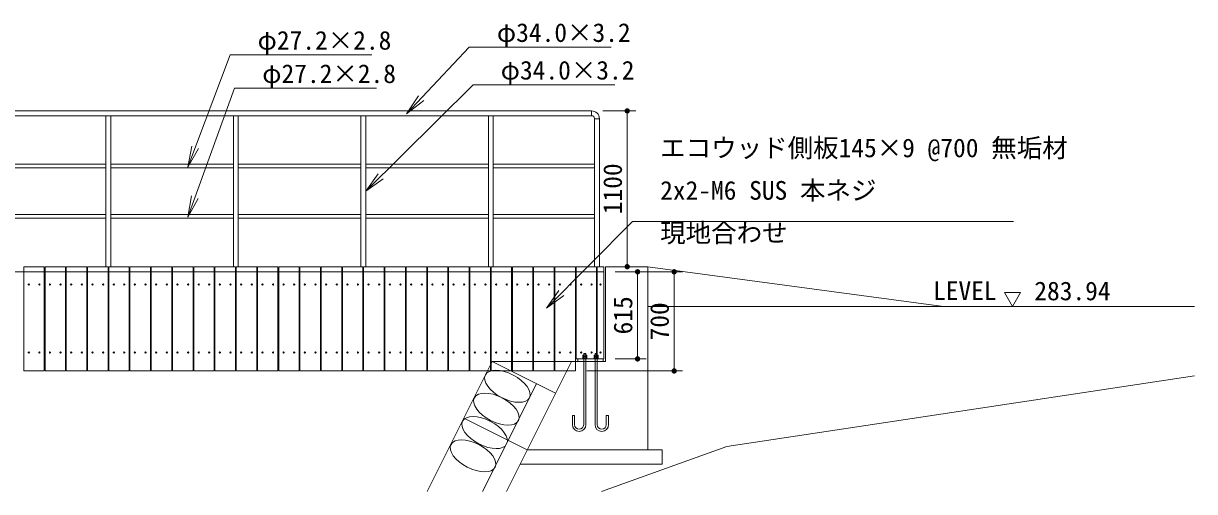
# Model space of a CAD drawing. Units: millimetres at full size. Extents: x 0 to 42000, y 0 to 29700.
# Drawn here: x 18912 to 27182, y 5521 to 8826 of the extents above; entities that cross this region are included whole.
import ezdxf
from ezdxf.enums import TextEntityAlignment as Align

# ---------------------------------------------------------------- set-up
doc = ezdxf.new("R2010")
doc.units = ezdxf.units.MM
doc.header["$LTSCALE"] = 100
for name, color, linetype, lineweight in [('D-STR', 1, 'Continuous', 13), ('D-STR-DIM', 7, 'Continuous', 13), ('D-STR-HTXT', 7, 'Continuous', 13), ('D-STR-TXT', 7, 'Continuous', 13)]:
    doc.layers.add(name, color=color, linetype=linetype, lineweight=lineweight)
doc.styles.add('ＭＳ ゴシック', font='')
doc.styles.get('ＭＳ ゴシック').set_extended_font_data('MS Gothic')

# ---------------------------------------------------------------- blocks, each defined once
blk = doc.blocks.new('open_arrow')
at = {"color": 0, "linetype": 'Continuous', "lineweight": -2}
blk.add_lwpolyline([(7.5, 1.25), (0, 0), (7.5, -1.25)], dxfattribs=at)
blk = doc.blocks.new('filled_dot')
at = {"color": 0, "linetype": 'Continuous', "lineweight": -2, "const_width": 1.25}
blk.add_lwpolyline([(-0.625, 0, 1), (0.625, 0, 1)], format="xyb", close=True, dxfattribs=at)

msp = doc.modelspace()

# ---------------------------------------------------------------- linework, layer by layer
at = {"layer": 'D-STR'}
for p, q in [((22924.3, 8208.8), (11450.5, 8208.8)), ((22924.3, 8174.8), (22924.3, 8208.8)), ((22924.3, 8174.8), (11450.5, 8174.8)), ((19495.4, 8174.8), (19495.4, 7108.8)), ((19529.4, 8174.8), (19529.4, 7108.8)), ((20395.4, 8174.8), (20395.4, 7108.8)), ((20429.4, 8174.8), (20429.4, 7108.8)), ((21295.4, 8174.8), (21295.4, 7108.8)), ((21329.4, 8174.8), (21329.4, 7108.8)), ((22195.4, 8174.8), (22195.4, 7108.8)), ((22229.4, 8174.8), (22229.4, 7108.8)), ((22945.4, 8153.7), (22945.4, 7108.8)), ((22945.4, 8153.7), (22979.4, 8153.7)), ((22979.4, 8153.7), (22979.4, 7108.8)), ((19495.4, 7833.1), (18629, 7833.1)), ((19495.4, 7805.9), (18629, 7805.9)), ((20395.4, 7833.1), (19529, 7833.1)), ((20395.4, 7805.9), (19529, 7805.9)), ((21295.7, 7833.1), (20429.4, 7833.1)), ((21295.7, 7805.9), (20429.4, 7805.9)), ((22195.7, 7833.1), (21329.4, 7833.1)), ((22195.7, 7805.9), (21329.4, 7805.9)), ((22945.4, 7833.1), (22229.4, 7833.1)), ((22945.4, 7805.9), (22229.4, 7805.9)), ((22380.1, 7833), (22945.4, 7833)), ((22380.1, 7805.8), (22945.4, 7805.8)), ((19495.4, 7477.7), (18629, 7477.7)), ((19495.4, 7450.5), (18629, 7450.5)), ((20395.4, 7477.7), (19529, 7477.7)), ((20395.4, 7450.5), (19529, 7450.5)), ((21295.7, 7477.7), (20429.4, 7477.7)), ((21295.7, 7450.5), (20429.4, 7450.5)), ((22195.7, 7477.7), (21329.4, 7477.7)), ((22195.7, 7450.5), (21329.4, 7450.5)), ((22945.4, 7477.7), (22229.4, 7477.7)), ((22945.4, 7450.5), (22229.4, 7450.5)), ((19170.5, 7072.8), (18204.5, 7072.8)), ((18914.9, 6372.8), (18914.9, 7072.8)), ((19059.9, 6372.8), (19059.9, 7072.8)), ((19064.9, 6372.8), (19064.9, 7072.8)), ((19209.9, 6372.8), (19209.9, 7072.8)), ((19214.9, 6372.8), (19214.9, 7072.8)), ((19359.9, 6372.8), (19359.9, 7072.8)), ((19364.9, 6372.8), (19364.9, 7072.8)), ((19509.9, 6372.8), (19509.9, 7072.8)), ((19514.9, 6372.8), (19514.9, 7072.8)), ((19659.9, 6372.8), (19659.9, 7072.8)), ((19664.9, 6372.8), (19664.9, 7072.8)), ((19809.9, 6372.8), (19809.9, 7072.8)), ((19814.9, 6372.8), (19814.9, 7072.8)), ((19959.9, 6372.8), (19959.9, 7072.8)), ((19964.9, 6372.8), (19964.9, 7072.8)), ((20109.9, 6372.8), (20109.9, 7072.8)), ((20114.9, 6372.8), (20114.9, 7072.8)), ((20259.9, 6372.8), (20259.9, 7072.8)), ((20264.9, 6372.8), (20264.9, 7072.8)), ((20409.9, 6372.8), (20409.9, 7072.8)), ((20414.9, 6372.8), (20414.9, 7072.8)), ((20559.9, 6372.8), (20559.9, 7072.8)), ((20564.9, 6372.8), (20564.9, 7072.8)), ((20709.9, 6372.8), (20709.9, 7072.8)), ((20714.9, 6372.8), (20714.9, 7072.8)), ((20859.9, 6372.8), (20859.9, 7072.8)), ((20864.9, 6372.8), (20864.9, 7072.8)), ((21009.9, 6372.8), (21009.9, 7072.8)), ((21014.9, 6372.8), (21014.9, 7072.8)), ((21159.9, 6372.8), (21159.9, 7072.8)), ((21164.9, 6372.8), (21164.9, 7072.8)), ((21309.9, 6372.8), (21309.9, 7072.8)), ((21314.9, 6372.8), (21314.9, 7072.8)), ((21459.9, 6372.8), (21459.9, 7072.8)), ((21464.9, 6372.8), (21464.9, 7072.8)), ((21609.9, 6372.8), (21609.9, 7072.8)), ((21614.9, 6372.8), (21614.9, 7072.8)), ((21759.9, 6372.8), (21759.9, 7072.8)), ((21764.9, 6372.8), (21764.9, 7072.8)), ((21909.9, 6372.8), (21909.9, 7072.8)), ((21914.9, 6372.8), (21914.9, 7072.8)), ((22059.9, 6372.8), (22059.9, 7072.8)), ((22064.9, 6372.8), (22064.9, 7072.8)), ((22209.9, 6372.8), (22209.9, 7072.8)), ((22214.9, 6372.8), (22214.9, 7072.8)), ((22359.9, 6372.8), (22359.9, 7072.8)), ((22364.9, 6372.8), (22364.9, 7072.8)), ((22509.9, 6372.8), (22509.9, 7072.8)), ((22514.9, 6372.8), (22514.9, 7072.8)), ((22659.9, 6372.8), (22659.9, 7072.8)), ((22664.9, 6372.8), (22664.9, 7072.8)), ((22809.9, 6372.8), (22809.9, 7072.8)), ((22814.9, 6457.8), (22814.9, 7072.8)), ((22959.9, 6457.8), (22959.9, 7072.8)), ((22964.9, 6457.8), (22964.9, 7072.8)), ((23009.9, 6457.8), (23009.9, 7072.8)), ((23022.4, 7107.8), (23322.4, 7107.8)), ((23022.4, 6438.8), (23022.4, 7107.8)), ((23322.4, 7107.8), (23322.4, 5815.2)), ((23322.4, 7107.8), (25409.3, 6828.8)), ((23322.4, 6828.8), (27182.3, 6828.8)), ((22814.9, 6457.8), (22959.9, 6457.8)), ((22826.3, 6457.8), (22826.3, 6438.9)), ((22826.3, 6457.8), (23006.3, 6457.8)), ((22861.5, 6461), (22861.5, 6457.8)), ((22891.5, 6461), (22861.5, 6461)), ((22891.5, 6457.8), (22861.5, 6457.8)), ((22862.6, 6483.7), (22865.1, 6485)), ((22862.6, 6475), (22862.6, 6483.7)), ((22862.6, 6473.7), (22865.1, 6475)), ((22890.3, 6475), (22862.6, 6475)), ((22862.6, 6465), (22862.6, 6473.7)), ((22890.3, 6465), (22862.6, 6465)), ((22863.2, 6465), (22863.2, 6461)), ((22887.9, 6485), (22865.1, 6485)), ((22887.9, 6475), (22865.1, 6475)), ((22870.5, 6496.1), (22868.5, 6494.1)), ((22868.5, 6468), (22868.5, 6494.1)), ((22868.5, 6494.1), (22884.5, 6494.1)), ((22868.5, 6438.8), (22868.5, 6457.8)), ((22868.5, 6457.8), (22868.5, 5993.8)), ((22869.6, 6468), (22869.6, 6495.2)), ((22869.6, 6475), (22869.6, 6483.7)), ((22869.6, 6465), (22869.6, 6473.7)), ((22870.5, 6496.1), (22882.5, 6496.1)), ((22874.2, 6465), (22876.5, 6461)), ((22876.5, 6465), (22878.8, 6461)), ((22882.5, 6496.1), (22884.5, 6494.1)), ((22883.4, 6468), (22883.4, 6495.2)), ((22883.4, 6475), (22883.4, 6483.7)), ((22883.4, 6465), (22883.4, 6473.7)), ((22884.5, 6468), (22884.5, 6494.1)), ((22884.5, 6438.8), (22884.5, 6457.8)), ((22884.5, 6457.8), (22884.5, 5993.8)), ((22890.3, 6483.7), (22887.9, 6485)), ((22890.3, 6473.7), (22887.9, 6475)), ((22889.8, 6465), (22889.8, 6461)), ((22890.3, 6475), (22890.3, 6483.7)), ((22890.3, 6465), (22890.3, 6473.7)), ((22891.5, 6461), (22891.5, 6457.8)), ((22941.5, 6461), (22941.5, 6457.8)), ((22971.5, 6461), (22941.5, 6461)), ((22942.6, 6483.7), (22945.1, 6485)), ((22942.6, 6475), (22942.6, 6483.7)), ((22942.6, 6473.7), (22945.1, 6475)), ((22942.6, 6475), (22970.3, 6475)), ((22942.6, 6465), (22942.6, 6473.7)), ((22942.6, 6465), (22970.3, 6465)), ((22943.2, 6465), (22943.2, 6461)), ((22945.1, 6485), (22967.9, 6485)), ((22945.1, 6475), (22967.9, 6475)), ((22950.5, 6496.1), (22948.5, 6494.1)), ((22948.5, 6468), (22948.5, 6494.1)), ((22964.5, 6494.1), (22948.5, 6494.1)), ((22948.5, 6438.8), (22948.5, 6457.8)), ((22948.5, 6457.8), (22948.5, 5993.8)), ((22949.6, 6468), (22949.6, 6495.2)), ((22949.6, 6475), (22949.6, 6483.7)), ((22949.6, 6465), (22949.6, 6473.7)), ((22962.5, 6496.1), (22950.5, 6496.1)), ((22956.5, 6465), (22954.2, 6461)), ((22958.8, 6465), (22956.5, 6461)), ((22962.5, 6496.1), (22964.5, 6494.1)), ((22963.4, 6468), (22963.4, 6495.2)), ((22963.4, 6475), (22963.4, 6483.7)), ((22963.4, 6465), (22963.4, 6473.7)), ((22964.5, 6468), (22964.5, 6494.1)), ((22964.5, 6438.8), (22964.5, 6457.8)), ((22964.5, 6457.8), (22964.5, 5993.8)), ((22964.9, 6457.8), (23009.9, 6457.8)), ((22970.3, 6483.7), (22967.9, 6485)), ((22970.3, 6473.7), (22967.9, 6475)), ((22969.8, 6465), (22969.8, 6461)), ((22970.3, 6475), (22970.3, 6483.7)), ((22970.3, 6465), (22970.3, 6473.7)), ((22971.5, 6461), (22971.5, 6457.8)), ((23006.3, 6457.8), (23006.3, 6438.8)), ((18914.9, 6372.8), (19059.9, 6372.8)), ((19064.9, 6372.8), (19209.9, 6372.8)), ((19214.9, 6372.8), (19359.9, 6372.8)), ((19364.9, 6372.8), (19509.9, 6372.8)), ((19514.9, 6372.8), (19659.9, 6372.8)), ((19664.9, 6372.8), (19809.9, 6372.8)), ((19814.9, 6372.8), (19959.9, 6372.8)), ((19964.9, 6372.8), (20109.9, 6372.8)), ((20114.9, 6372.8), (20259.9, 6372.8)), ((20264.9, 6372.8), (20409.9, 6372.8)), ((20414.9, 6372.8), (20559.9, 6372.8)), ((20564.9, 6372.8), (20709.9, 6372.8)), ((20714.9, 6372.8), (20859.9, 6372.8)), ((20864.9, 6372.8), (21009.9, 6372.8)), ((21014.9, 6372.8), (21159.9, 6372.8)), ((21164.9, 6372.8), (21309.9, 6372.8)), ((21314.9, 6372.8), (21459.9, 6372.8)), ((21464.9, 6372.8), (21609.9, 6372.8)), ((21614.9, 6372.8), (21759.9, 6372.8)), ((21763.6, 5521.2), (22222.4, 6438.8)), ((21764.9, 6372.8), (21909.9, 6372.8)), ((21914.9, 6372.8), (22059.9, 6372.8)), ((22064.9, 6372.8), (22209.9, 6372.8)), ((22214.9, 6372.8), (22359.9, 6372.8)), ((22222.4, 6438.8), (22669.6, 6215.2)), ((22222.4, 6438.8), (23022.4, 6438.8)), ((22322.6, 5521.2), (22781.4, 6438.8)), ((22364.9, 6372.8), (22509.9, 6372.8)), ((22514.9, 6372.8), (22659.9, 6372.8)), ((22664.9, 6372.8), (22809.9, 6372.8)), ((22826.3, 6438.9), (23006.3, 6438.8)), ((23880.4, 5838.8), (27182.3, 6338.1)), ((22154.9, 5521.2), (22535.4, 6282.3)), ((22022.4, 6038.8), (22469.6, 5815.2)), ((22788.5, 6057.8), (22788.5, 5993.8)), ((22804.5, 6057.8), (22788.5, 6057.8)), ((22804.5, 6057.8), (22804.5, 5993.8)), ((23028.5, 6057.8), (23028.5, 5993.8)), ((23028.5, 6057.8), (23044.5, 6057.8)), ((23044.5, 6057.8), (23044.5, 5993.8)), ((22469.6, 5815.2), (23322.4, 5815.2)), ((22994.2, 5521.2), (23880.4, 5838.8)), ((23322.4, 5815.2), (23422.4, 5815.2)), ((23422.4, 5815.2), (23422.4, 5715.2)), ((23422.4, 5715.2), (22419.6, 5715.2))]:
    msp.add_line(p, q, dxfattribs=at)
for points in [[(18914.9, 7072.8), (19059.9, 7072.8), (19059.9, 7108.8), (18914.9, 7108.8)], [(19209.9, 7072.8), (19064.9, 7072.8), (19064.9, 7108.8), (19209.9, 7108.8)], [(19214.9, 7072.8), (19359.9, 7072.8), (19359.9, 7108.8), (19214.9, 7108.8)], [(19509.9, 7072.8), (19364.9, 7072.8), (19364.9, 7108.8), (19509.9, 7108.8)], [(19514.9, 7072.8), (19659.9, 7072.8), (19659.9, 7108.8), (19514.9, 7108.8)], [(19809.9, 7072.8), (19664.9, 7072.8), (19664.9, 7108.8), (19809.9, 7108.8)], [(19814.9, 7072.8), (19959.9, 7072.8), (19959.9, 7108.8), (19814.9, 7108.8)], [(20109.9, 7072.8), (19964.9, 7072.8), (19964.9, 7108.8), (20109.9, 7108.8)], [(20114.9, 7072.8), (20259.9, 7072.8), (20259.9, 7108.8), (20114.9, 7108.8)], [(20409.9, 7072.8), (20264.9, 7072.8), (20264.9, 7108.8), (20409.9, 7108.8)], [(20414.9, 7072.8), (20559.9, 7072.8), (20559.9, 7108.8), (20414.9, 7108.8)], [(20709.9, 7072.8), (20564.9, 7072.8), (20564.9, 7108.8), (20709.9, 7108.8)], [(20714.9, 7072.8), (20859.9, 7072.8), (20859.9, 7108.8), (20714.9, 7108.8)], [(21009.9, 7072.8), (20864.9, 7072.8), (20864.9, 7108.8), (21009.9, 7108.8)], [(21014.9, 7072.8), (21159.9, 7072.8), (21159.9, 7108.8), (21014.9, 7108.8)], [(21309.9, 7072.8), (21164.9, 7072.8), (21164.9, 7108.8), (21309.9, 7108.8)], [(21314.9, 7072.8), (21459.9, 7072.8), (21459.9, 7108.8), (21314.9, 7108.8)], [(21609.9, 7072.8), (21464.9, 7072.8), (21464.9, 7108.8), (21609.9, 7108.8)], [(21614.9, 7072.8), (21759.9, 7072.8), (21759.9, 7108.8), (21614.9, 7108.8)], [(21909.9, 7072.8), (21764.9, 7072.8), (21764.9, 7108.8), (21909.9, 7108.8)], [(21914.9, 7072.8), (22059.9, 7072.8), (22059.9, 7108.8), (21914.9, 7108.8)], [(22209.9, 7072.8), (22064.9, 7072.8), (22064.9, 7108.8), (22209.9, 7108.8)], [(22214.9, 7072.8), (22359.9, 7072.8), (22359.9, 7108.8), (22214.9, 7108.8)], [(22509.9, 7072.8), (22364.9, 7072.8), (22364.9, 7108.8), (22509.9, 7108.8)], [(22514.9, 7072.8), (22659.9, 7072.8), (22659.9, 7108.8), (22514.9, 7108.8)], [(22809.9, 7072.8), (22664.9, 7072.8), (22664.9, 7108.8), (22809.9, 7108.8)], [(22814.9, 7072.8), (22959.9, 7072.8), (22959.9, 7108.8), (22814.9, 7108.8)], [(22964.9, 7072.8), (23009.9, 7072.8), (23009.9, 7108.8), (22964.9, 7108.8)]]:
    msp.add_lwpolyline(points, close=True, dxfattribs=at)
for centre in [(18949.9, 6982.8), (19024.9, 6982.8), (19099.9, 6982.8), (19174.9, 6982.8), (19249.9, 6982.8), (19324.9, 6982.8), (19399.9, 6982.8), (19474.9, 6982.8), (19549.9, 6982.8), (19624.9, 6982.8), (19699.9, 6982.8), (19774.9, 6982.8), (19849.9, 6982.8), (19924.9, 6982.8), (19999.9, 6982.8), (20074.9, 6982.8), (20149.9, 6982.8), (20224.9, 6982.8), (20299.9, 6982.8), (20374.9, 6982.8), (20449.9, 6982.8), (20524.9, 6982.8), (20599.9, 6982.8), (20674.9, 6982.8), (20749.9, 6982.8), (20824.9, 6982.8), (20899.9, 6982.8), (20974.9, 6982.8), (21049.9, 6982.8), (21124.9, 6982.8), (21199.9, 6982.8), (21274.9, 6982.8), (21349.9, 6982.8), (21424.9, 6982.8), (21499.9, 6982.8), (21574.9, 6982.8), (21649.9, 6982.8), (21724.9, 6982.8), (21799.9, 6982.8), (21874.9, 6982.8), (21949.9, 6982.8), (22024.9, 6982.8), (22099.9, 6982.8), (22174.9, 6982.8), (22249.9, 6982.8), (22324.9, 6982.8), (22399.9, 6982.8), (22474.9, 6982.8), (22549.9, 6982.8), (22624.9, 6982.8), (22699.9, 6982.8), (22774.9, 6982.8), (22849.9, 6982.8), (22924.9, 6982.8), (22987.4, 6982.8), (18949.9, 6502.8), (19024.9, 6502.8), (19099.9, 6502.8), (19174.9, 6502.8), (19249.9, 6502.8), (19324.9, 6502.8), (19399.9, 6502.8), (19474.9, 6502.8), (19549.9, 6502.8), (19624.9, 6502.8), (19699.9, 6502.8), (19774.9, 6502.8), (19849.9, 6502.8), (19924.9, 6502.8), (19999.9, 6502.8), (20074.9, 6502.8), (20149.9, 6502.8), (20224.9, 6502.8), (20299.9, 6502.8), (20374.9, 6502.8), (20449.9, 6502.8), (20524.9, 6502.8), (20599.9, 6502.8), (20674.9, 6502.8), (20749.9, 6502.8), (20824.9, 6502.8), (20899.9, 6502.8), (20974.9, 6502.8), (21049.9, 6502.8), (21124.9, 6502.8), (21199.9, 6502.8), (21274.9, 6502.8), (21349.9, 6502.8), (21424.9, 6502.8), (21499.9, 6502.8), (21574.9, 6502.8), (21649.9, 6502.8), (21724.9, 6502.8), (21799.9, 6502.8), (21874.9, 6502.8), (21949.9, 6502.8), (22024.9, 6502.8), (22099.9, 6502.8), (22174.9, 6502.8), (22249.9, 6502.8), (22324.9, 6502.8), (22399.9, 6502.8), (22474.9, 6502.8), (22549.9, 6502.8), (22624.9, 6502.8), (22699.9, 6502.8), (22774.9, 6502.8), (22849.9, 6502.8), (22924.9, 6502.8), (22987.4, 6502.8)]:
    msp.add_circle(centre, 4.5, dxfattribs=at)
for centre, radius, start, end in [((22924.3, 8153.7), 55.1, 0, 90), ((22924.3, 8153.7), 21.1, 0, 90), ((22866.1, 6480.1), 4.98, 45.90122, 78.32053), ((22866.1, 6470.1), 4.98, 45.90122, 78.32053), ((22876.5, 6465.9), 19.1, 68.74529, 111.25471), ((22876.5, 6455.9), 19.1, 68.74529, 111.25471), ((22886.9, 6480.1), 4.98, 101.67947, 134.09878), ((22886.9, 6470.1), 4.98, 101.67947, 134.09878), ((22946.1, 6480.1), 4.98, 45.90122, 78.32053), ((22946.1, 6470.1), 4.98, 45.90122, 78.32053), ((22956.5, 6465.9), 19.1, 68.74529, 111.25471), ((22956.5, 6455.9), 19.1, 68.74529, 111.25471), ((22966.9, 6480.1), 4.98, 101.67947, 134.09878), ((22966.9, 6470.1), 4.98, 101.67947, 134.09878), ((22836.5, 5993.8), 48, 180, 0), ((22836.5, 5993.8), 32, 180, 0), ((22996.5, 5993.8), 48, 180, 0), ((22996.5, 5993.8), 32, 180, 0)]:
    msp.add_arc(centre, radius, start, end, dxfattribs=at)
for centre in [(22329.7, 6264.4), (22251.9, 6103.3), (22169.1, 5937.6), (22087.1, 5773.7)]:
    msp.add_ellipse(centre, major_axis=(-155.4, 80.5), ratio=0.511035, dxfattribs=at)
at = {"layer": 'D-STR-DIM'}
for p, q in [((23004.3, 8208.8), (23236.1, 8208.8)), ((23176.1, 8208.8), (23176.1, 7108.8)), ((23089.9, 7108.8), (23236.1, 7108.8)), ((23089.9, 7072.8), (23309.1, 7072.8)), ((23089.9, 7072.8), (23567.5, 7072.8)), ((23249.1, 7072.8), (23249.1, 6457.8)), ((23507.5, 7072.8), (23507.5, 6372.8)), ((23089.9, 6457.8), (23309.1, 6457.8)), ((22889.9, 6372.8), (23567.5, 6372.8))]:
    msp.add_line(p, q, dxfattribs=at)
at = {"layer": 'D-STR-HTXT'}
for points in [[(20072.2, 7811.6), (20371.3, 8603.7), (20521.3, 8603.7), (21373.5, 8603.7)], [(21618.5, 8189), (22061.1, 8658.3), (22211.1, 8658.3), (23062.6, 8658.3)], [(20072.2, 7458.6), (20404, 8368.2), (20554, 8368.2), (21406.1, 8368.2)], [(21329.4, 7641.8), (22088, 8392.7), (22238, 8392.7), (23089.5, 8392.7)], [(22605.3, 6816.8), (23214, 7427.6), (23364, 7427.6), (25904, 7427.6)]]:
    msp.add_lwpolyline(points, dxfattribs=at)
at = {"layer": 'D-STR-TXT'}
for p, q in [((25953.9, 6927.3), (25840.1, 6927.3)), ((25840.1, 6927.3), (25897, 6828.8)), ((25897, 6828.8), (25953.9, 6927.3))]:
    msp.add_line(p, q, dxfattribs=at)

# ---------------------------------------------------------------- block references
at = {"layer": 'D-STR-DIM', "xscale": 15, "yscale": 15}
for p, rotation in [((23176.1, 8208.8), 270), ((23176.1, 7108.8), 90), ((23249.1, 7072.8), 270), ((23507.5, 7072.8), 270), ((23249.1, 6457.8), 90), ((23507.5, 6372.8), 90)]:
    msp.add_blockref('filled_dot', p, dxfattribs=dict(at, rotation=rotation))
at = {"layer": 'D-STR-HTXT', "xscale": 20, "yscale": 20}
for p, rotation in [((21618.5, 8189), 46.7), ((20072.2, 7811.6), 69.3), ((21329.4, 7641.8), 44.7), ((20072.2, 7458.6), 70), ((22605.3, 6816.8), 45.1)]:
    msp.add_blockref('open_arrow', p, dxfattribs=dict(at, rotation=rotation))

# ---------------------------------------------------------------- texts
at = {"layer": 'D-STR-DIM', "style": 'ＭＳ ゴシック'}
for s, p in [('1100', (23006.7, 7658.8)), ('615', (23079.7, 6765.3)), ('700', (23338.1, 6722.8))]:
    msp.add_text(s, height=132, rotation=90, dxfattribs=at).set_placement(p, align=Align.TOP_CENTER)
at = {"layer": 'D-STR-HTXT', "style": 'ＭＳ ゴシック'}
for s, p in [('φ27.2×2.8', (20565.7, 8773.1)), ('φ34.0×3.2', (22255.5, 8827.7)), ('φ27.2×2.8', (20598.4, 8537.6)), ('φ34.0×3.2', (22282.4, 8562.1)), ('エコウッド側板145×9 @700 無垢材', (23408.4, 8013.6)), ('2x2-M6 SUS 本ネジ', (23408.4, 7713.6)), ('現地合わせ', (23408.4, 7413.6))]:
    msp.add_text(s, height=132, dxfattribs=at).set_placement(p, align=Align.TOP_LEFT)
at = {"layer": 'D-STR-TXT', "style": 'ＭＳ ゴシック'}
msp.add_text('LEVEL', height=132, dxfattribs=at).set_placement((25559.9, 7004.8), align=Align.TOP_CENTER)
msp.add_text('283.94', height=132, dxfattribs=at).set_placement((26050.5, 7003.8), align=Align.TOP_LEFT)

doc.saveas('drawing.dxf')
